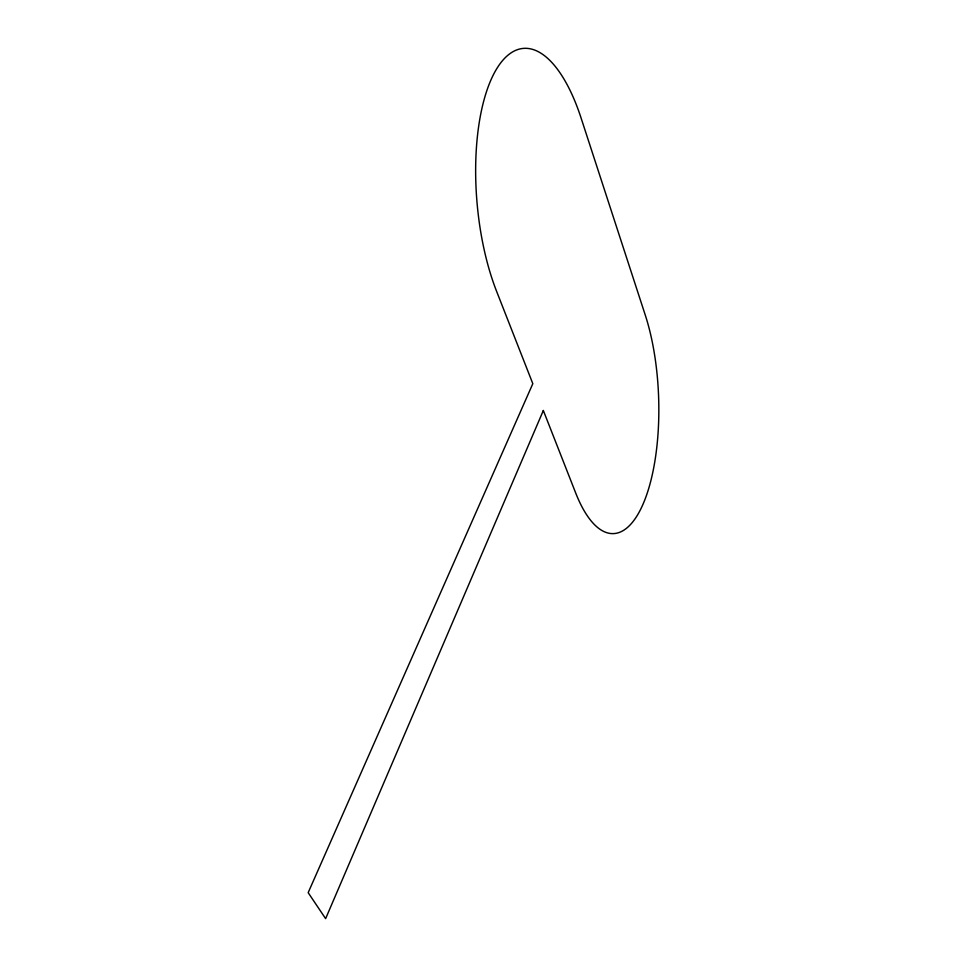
<?xml version="1.0" encoding="UTF-8"?>
<svg xmlns="http://www.w3.org/2000/svg" width="967" height="967" viewBox="0 0 967 967"><rect width="100%" height="100%" fill="white"/><g stroke="black" fill="none" stroke-linecap="round" stroke-linejoin="round"><path stroke-width="1.45" d="M543.333 410.504L325.625 918.65L308.171 892.662L532.817 383.681L496.591 291.297A150.223 59.64 85 0 1 492.795 75.934A150.223 59.64 85 0 1 581.191 118.337L645.267 315.073A134.739 49.982 88 0 1 644.771 499.963A134.739 49.982 88 0 1 575.691 492.989L543.333 410.504"/></g></svg>
